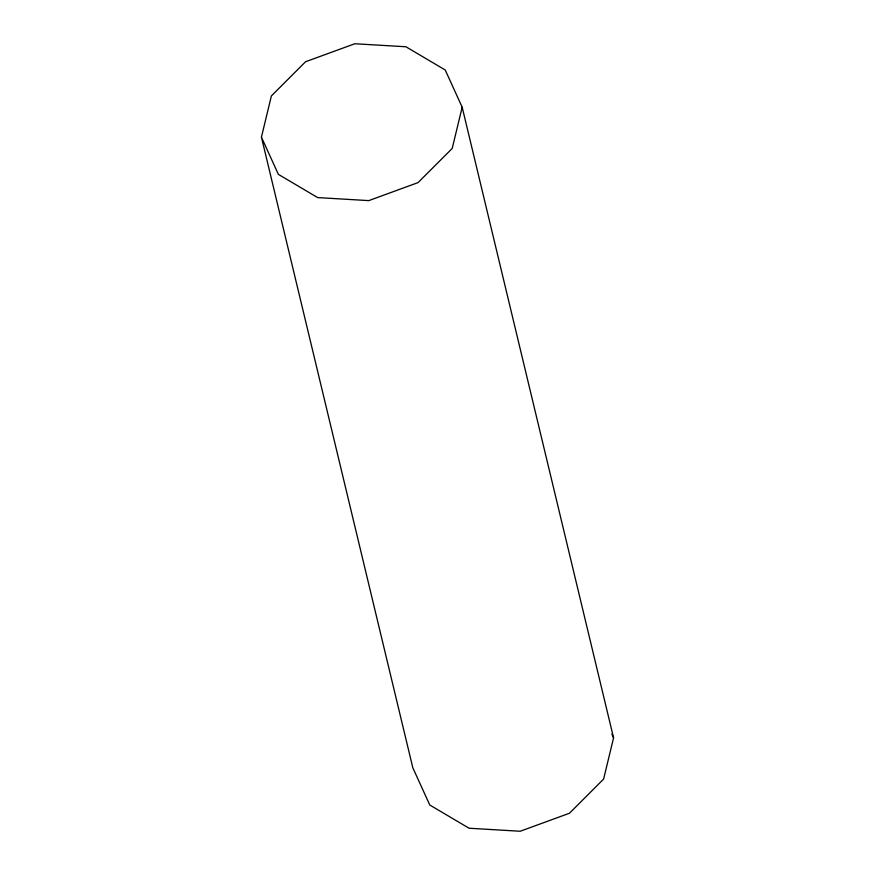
<?xml version="1.0" encoding="UTF-8"?>
<svg xmlns="http://www.w3.org/2000/svg" width="875" height="875" viewBox="0 0 875 875"><rect width="100%" height="100%" fill="white"/><g stroke="black" fill="none" stroke-linecap="round" stroke-linejoin="round"><path stroke-width="1.31" d="M261.428 137.145L271.381 95.933L305.561 61.742L354.812 43.75L405.934 46.769L445.233 70L462.175 107.209L613.572 737.855L603.619 779.067L569.439 813.258L520.188 831.25L469.066 828.231L429.767 805L412.825 767.791L261.428 137.145L278.37 174.355L317.658 197.586L368.78 200.616L418.031 182.613L452.211 148.433L462.175 107.209M611.877 734.125L613.572 737.855"/></g></svg>
